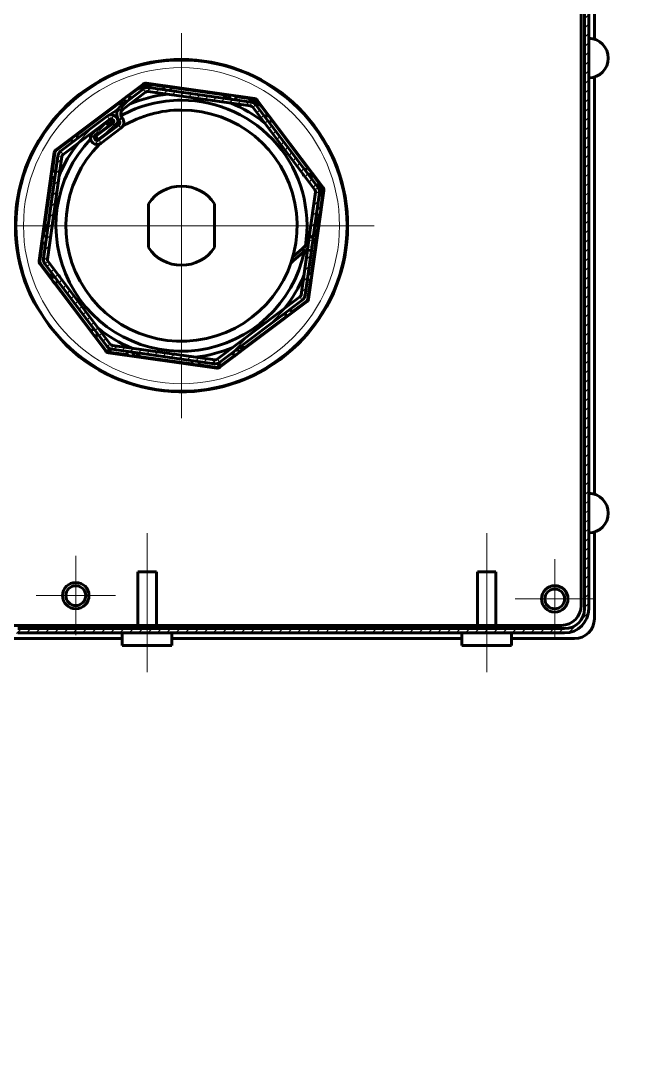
# Model space of a CAD drawing. Header units: millimetres. Extents: x 0 to 841, y 0 to 594.
# Drawn here: x 731.5 to 777.5, y 462.4 to 540.7 of the extents above; entities that cross this region are included whole.
import ezdxf

# ---------------------------------------------------------------- set-up
doc = ezdxf.new("R2010")
doc.units = ezdxf.units.MM
for name, pattern in [('K5LT_AXLED', [19.5, 15, -1.5, 1.5, -1.5]), ('K5LT_BASIC', [0]), ('K5LT_THIN', [0])]:
    doc.linetypes.add(name, pattern=pattern)
doc.layers.add('Системный слой (1)', color=7, linetype='Continuous', true_color=0x909090)
pattern_1 = [(45, (0, 0), (-0.3535534, 0.3535534), [])]

# ---------------------------------------------------------------- blocks, each defined once
blk = doc.blocks.new('U1046')
at = {"layer": 'Системный слой (1)', "color": 5, "linetype": 'K5LT_BASIC', "lineweight": 60, "true_color": 0x0000ff}
for start, end in [(0, 180), (180, 0)]:
    blk.add_arc((771.968, 496.966), 0.75, start, end, dxfattribs=at)
blk = doc.blocks.new('U1048')
at = {"layer": 'Системный слой (1)', "color": 5, "linetype": 'K5LT_BASIC', "lineweight": 60, "true_color": 0x0000ff}
for start, end in [(0, 180), (180, 0)]:
    blk.add_arc((735.718, 497.216), 0.75, start, end, dxfattribs=at)
blk = doc.blocks.new('U1050')
at = {"layer": 'Системный слой (1)', "color": 5, "linetype": 'K5LT_BASIC', "lineweight": 60, "true_color": 0x0000ff}
for p, q in [((733.978, 517.325), (733.708, 517.673)), ((734.804, 516.378), (733.978, 517.325)), ((735.06, 516.094), (734.804, 516.378))]:
    blk.add_line(p, q, dxfattribs=at)
blk = doc.blocks.new('U1051')
at = {"layer": 'Системный слой (1)', "color": 5, "linetype": 'K5LT_BASIC', "lineweight": 60, "true_color": 0x0000ff}
for p, q in [((732.77, 519.076), (732.562, 519.408)), ((733.708, 517.673), (732.77, 519.076))]:
    blk.add_line(p, q, dxfattribs=at)
blk = doc.blocks.new('U1052')
at = {"layer": 'Системный слой (1)', "color": 5, "linetype": 'K5LT_BASIC', "lineweight": 60, "true_color": 0x0000ff}
for p, q in [((747.743, 515.367), (747.666, 515.325)), ((747.916, 515.49), (747.743, 515.367)), ((748.082, 515.622), (747.916, 515.49)), ((748.145, 515.686), (748.082, 515.622))]:
    blk.add_line(p, q, dxfattribs=at)
blk = doc.blocks.new('U1053')
at = {"layer": 'Системный слой (1)', "color": 7, "linetype": 'K5LT_THIN', "lineweight": 18}
for start, end in [(0, 180), (180, 0)]:
    blk.add_arc((743.718, 525.216), 12.46, start, end, dxfattribs=at)
blk = doc.blocks.new('U1054')
at = {"layer": 'Системный слой (1)', "color": 7, "linetype": 'K5LT_THIN', "lineweight": 18}
for start, end in [(0, 180), (180, 0)]:
    blk.add_arc((743.718, 525.216), 11.96, start, end, dxfattribs=at)
blk = doc.blocks.new('U1055')
at = {"layer": 'Системный слой (1)', "color": 5, "linetype": 'K5LT_BASIC', "lineweight": 60, "true_color": 0x0000ff}
for p, q in [((753.248, 529.643), (753.312, 529.581)), ((753.312, 529.581), (753.444, 529.415)), ((753.444, 529.415), (753.567, 529.242)), ((753.567, 529.242), (753.609, 529.164))]:
    blk.add_line(p, q, dxfattribs=at)
blk = doc.blocks.new('U1056')
at = {"layer": 'Системный слой (1)', "color": 5, "linetype": 'K5LT_BASIC', "lineweight": 60, "true_color": 0x0000ff}
for p, q in [((733.907, 529.335), (733.932, 529.419)), ((733.848, 528.914), (733.872, 529.126)), ((733.849, 528.825), (733.848, 528.914)), ((733.872, 529.126), (733.907, 529.335))]:
    blk.add_line(p, q, dxfattribs=at)
blk = doc.blocks.new('U1057')
at = {"layer": 'Системный слой (1)', "color": 5, "linetype": 'K5LT_BASIC', "lineweight": 60, "true_color": 0x0000ff}
for p, q in [((739.6, 515.405), (739.515, 515.431)), ((739.809, 515.37), (739.6, 515.405)), ((740.02, 515.346), (739.809, 515.37)), ((740.109, 515.347), (740.02, 515.346))]:
    blk.add_line(p, q, dxfattribs=at)
blk = doc.blocks.new('U1058')
at = {"layer": 'Системный слой (1)', "color": 5, "linetype": 'K5LT_BASIC', "lineweight": 60, "true_color": 0x0000ff}
for p, q in [((753.588, 521.518), (753.564, 521.307)), ((753.587, 521.608), (753.588, 521.518)), ((753.529, 521.098), (753.504, 521.014)), ((753.564, 521.307), (753.529, 521.098))]:
    blk.add_line(p, q, dxfattribs=at)
blk = doc.blocks.new('U1059')
at = {"layer": 'Системный слой (1)', "color": 5, "linetype": 'K5LT_BASIC', "lineweight": 60, "true_color": 0x0000ff}
for p, q in [((747.327, 535.086), (747.416, 535.087)), ((747.416, 535.087), (747.627, 535.063)), ((747.627, 535.063), (747.836, 535.028)), ((747.836, 535.028), (747.921, 535.002))]:
    blk.add_line(p, q, dxfattribs=at)
blk = doc.blocks.new('U1060')
at = {"layer": 'Системный слой (1)', "color": 5, "linetype": 'K5LT_BASIC', "lineweight": 60, "true_color": 0x0000ff}
for p, q in [((739.354, 534.811), (739.52, 534.943)), ((739.52, 534.943), (739.692, 535.066)), ((739.692, 535.066), (739.77, 535.108)), ((739.291, 534.747), (739.354, 534.811))]:
    blk.add_line(p, q, dxfattribs=at)
blk = doc.blocks.new('U1061')
at = {"layer": 'Системный слой (1)', "color": 5, "linetype": 'K5LT_BASIC', "lineweight": 60, "true_color": 0x0000ff}
for p, q in [((733.868, 521.191), (733.827, 521.269)), ((733.991, 521.018), (733.868, 521.191)), ((734.124, 520.852), (733.991, 521.018)), ((734.188, 520.79), (734.124, 520.852))]:
    blk.add_line(p, q, dxfattribs=at)
blk = doc.blocks.new('U1063')
at = {"layer": 'Системный слой (1)', "color": 5, "linetype": 'K5LT_BASIC', "lineweight": 60, "true_color": 0x0000ff}
for start, end in [(0, 180), (180, 0)]:
    blk.add_arc((771.968, 496.966), 1, start, end, dxfattribs=at)
blk = doc.blocks.new('U1066')
at = {"layer": 'Системный слой (1)', "color": 5, "linetype": 'K5LT_BASIC', "lineweight": 60, "true_color": 0x0000ff}
for start, end in [(0, 180), (180, 0)]:
    blk.add_arc((735.718, 497.216), 1, start, end, dxfattribs=at)
blk = doc.blocks.new('U1144')
at = {"layer": 'Системный слой (1)', "color": 5, "linetype": 'K5LT_BASIC', "lineweight": 60, "true_color": 0x0000ff}
for p, q in [((734.945, 519.778), (734.714, 520.091)), ((735.507, 519.029), (734.945, 519.778))]:
    blk.add_line(p, q, dxfattribs=at)
blk = doc.blocks.new('U1145')
at = {"layer": 'Системный слой (1)', "color": 5, "linetype": 'K5LT_BASIC', "lineweight": 60, "true_color": 0x0000ff}
for p, q in [((734.714, 520.091), (734.946, 519.789)), ((734.946, 519.789), (735.509, 519.045)), ((735.509, 519.045), (736.074, 518.293)), ((736.074, 518.293), (736.309, 517.974)), ((736.309, 517.974), (736.309, 517.974))]:
    blk.add_line(p, q, dxfattribs=at)
blk = doc.blocks.new('U1146')
at = {"layer": 'Системный слой (1)', "color": 5, "linetype": 'K5LT_BASIC', "lineweight": 60, "true_color": 0x0000ff}
for p, q in [((735.514, 519.02), (735.507, 519.029)), ((736.077, 518.276), (735.514, 519.02)), ((736.309, 517.974), (736.077, 518.276))]:
    blk.add_line(p, q, dxfattribs=at)
blk = doc.blocks.new('U1147')
at = {"layer": 'Системный слой (1)', "color": 5, "linetype": 'K5LT_BASIC', "lineweight": 60, "true_color": 0x0000ff}
for p, q in [((747.946, 515.803), (747.834, 515.797)), ((748.145, 515.686), (747.946, 515.803))]:
    blk.add_line(p, q, dxfattribs=at)
blk = doc.blocks.new('U1148')
at = {"layer": 'Системный слой (1)', "color": 5, "linetype": 'K5LT_BASIC', "lineweight": 60, "true_color": 0x0000ff}
for p, q in [((747.645, 515.654), (747.616, 515.426)), ((747.616, 515.426), (747.666, 515.325))]:
    blk.add_line(p, q, dxfattribs=at)
blk = doc.blocks.new('U1149')
at = {"layer": 'Системный слой (1)', "color": 5, "linetype": 'K5LT_BASIC', "lineweight": 60, "true_color": 0x0000ff}
for p, q in [((740.051, 515.57), (739.968, 515.645)), ((740.109, 515.347), (740.051, 515.57))]:
    blk.add_line(p, q, dxfattribs=at)
blk = doc.blocks.new('U1150')
at = {"layer": 'Системный слой (1)', "color": 5, "linetype": 'K5LT_BASIC', "lineweight": 60, "true_color": 0x0000ff}
for p, q in [((739.552, 515.537), (739.515, 515.431)), ((739.733, 515.678), (739.552, 515.537))]:
    blk.add_line(p, q, dxfattribs=at)
blk = doc.blocks.new('U1151')
at = {"layer": 'Системный слой (1)', "color": 5, "linetype": 'K5LT_BASIC', "lineweight": 60, "true_color": 0x0000ff}
for p, q in [((733.849, 528.825), (734.071, 528.883)), ((734.071, 528.883), (734.147, 528.966))]:
    blk.add_line(p, q, dxfattribs=at)
blk = doc.blocks.new('U1152')
at = {"layer": 'Системный слой (1)', "color": 5, "linetype": 'K5LT_BASIC', "lineweight": 60, "true_color": 0x0000ff}
for p, q in [((734.039, 529.383), (733.932, 529.419)), ((734.18, 529.201), (734.039, 529.383))]:
    blk.add_line(p, q, dxfattribs=at)
blk = doc.blocks.new('U1153')
at = {"layer": 'Системный слой (1)', "color": 5, "linetype": 'K5LT_BASIC', "lineweight": 60, "true_color": 0x0000ff}
for p, q in [((734.188, 520.79), (734.304, 520.988)), ((734.304, 520.988), (734.298, 521.1))]:
    blk.add_line(p, q, dxfattribs=at)
blk = doc.blocks.new('U1154')
at = {"layer": 'Системный слой (1)', "color": 5, "linetype": 'K5LT_BASIC', "lineweight": 60, "true_color": 0x0000ff}
for p, q in [((733.927, 521.318), (733.827, 521.269)), ((734.156, 521.29), (733.927, 521.318))]:
    blk.add_line(p, q, dxfattribs=at)
blk = doc.blocks.new('U1155')
at = {"layer": 'Системный слой (1)', "color": 5, "linetype": 'K5LT_BASIC', "lineweight": 60, "true_color": 0x0000ff}
for p, q in [((747.327, 535.086), (747.385, 534.863)), ((747.385, 534.863), (747.468, 534.788))]:
    blk.add_line(p, q, dxfattribs=at)
blk = doc.blocks.new('U1156')
at = {"layer": 'Системный слой (1)', "color": 5, "linetype": 'K5LT_BASIC', "lineweight": 60, "true_color": 0x0000ff}
for p, q in [((747.703, 534.755), (747.884, 534.896)), ((747.884, 534.896), (747.921, 535.002))]:
    blk.add_line(p, q, dxfattribs=at)
blk = doc.blocks.new('U1157')
at = {"layer": 'Системный слой (1)', "color": 5, "linetype": 'K5LT_BASIC', "lineweight": 60, "true_color": 0x0000ff}
for p, q in [((753.365, 521.55), (753.289, 521.467)), ((753.587, 521.608), (753.365, 521.55))]:
    blk.add_line(p, q, dxfattribs=at)
blk = doc.blocks.new('U1158')
at = {"layer": 'Системный слой (1)', "color": 5, "linetype": 'K5LT_BASIC', "lineweight": 60, "true_color": 0x0000ff}
for p, q in [((753.256, 521.231), (753.397, 521.05)), ((753.397, 521.05), (753.504, 521.014))]:
    blk.add_line(p, q, dxfattribs=at)
blk = doc.blocks.new('U1159')
at = {"layer": 'Системный слой (1)', "color": 5, "linetype": 'K5LT_BASIC', "lineweight": 60, "true_color": 0x0000ff}
for p, q in [((739.291, 534.747), (739.489, 534.63)), ((739.489, 534.63), (739.602, 534.636))]:
    blk.add_line(p, q, dxfattribs=at)
blk = doc.blocks.new('U1160')
at = {"layer": 'Системный слой (1)', "color": 5, "linetype": 'K5LT_BASIC', "lineweight": 60, "true_color": 0x0000ff}
for p, q in [((739.82, 535.007), (739.77, 535.108)), ((739.791, 534.779), (739.82, 535.007))]:
    blk.add_line(p, q, dxfattribs=at)
blk = doc.blocks.new('U1161')
at = {"layer": 'Системный слой (1)', "color": 5, "linetype": 'K5LT_BASIC', "lineweight": 60, "true_color": 0x0000ff}
for p, q in [((753.248, 529.643), (753.132, 529.445)), ((753.132, 529.445), (753.137, 529.333))]:
    blk.add_line(p, q, dxfattribs=at)
blk = doc.blocks.new('U1162')
at = {"layer": 'Системный слой (1)', "color": 5, "linetype": 'K5LT_BASIC', "lineweight": 60, "true_color": 0x0000ff}
for p, q in [((753.28, 529.143), (753.508, 529.115)), ((753.508, 529.115), (753.609, 529.164))]:
    blk.add_line(p, q, dxfattribs=at)
blk = doc.blocks.new('U1163')
at = {"layer": 'Системный слой (1)', "color": 5, "linetype": 'K5LT_BASIC', "lineweight": 60, "true_color": 0x0000ff}
for p, q in [((735.807, 532.059), (735.864, 531.837)), ((735.864, 531.837), (735.861, 531.817))]:
    blk.add_line(p, q, dxfattribs=at)
blk = doc.blocks.new('U1164')
at = {"layer": 'Системный слой (1)', "color": 5, "linetype": 'K5LT_BASIC', "lineweight": 60, "true_color": 0x0000ff}
for p, q in [((735.34, 531.683), (735.327, 531.698)), ((735.545, 531.579), (735.34, 531.683))]:
    blk.add_line(p, q, dxfattribs=at)
blk = doc.blocks.new('U1165')
at = {"layer": 'Системный слой (1)', "color": 5, "linetype": 'K5LT_BASIC', "lineweight": 60, "true_color": 0x0000ff}
for p, q in [((751.571, 518.596), (751.575, 518.616)), ((751.629, 518.373), (751.571, 518.596))]:
    blk.add_line(p, q, dxfattribs=at)
blk = doc.blocks.new('U1166')
at = {"layer": 'Системный слой (1)', "color": 5, "linetype": 'K5LT_BASIC', "lineweight": 60, "true_color": 0x0000ff}
for p, q in [((751.891, 518.854), (752.096, 518.75)), ((752.096, 518.75), (752.108, 518.735))]:
    blk.add_line(p, q, dxfattribs=at)
blk = doc.blocks.new('U1167')
at = {"layer": 'Системный слой (1)', "color": 5, "linetype": 'K5LT_BASIC', "lineweight": 60, "true_color": 0x0000ff}
for p, q in [((733.285, 524.461), (733.483, 524.344)), ((733.483, 524.344), (733.495, 524.328))]:
    blk.add_line(p, q, dxfattribs=at)
blk = doc.blocks.new('U1168')
at = {"layer": 'Системный слой (1)', "color": 5, "linetype": 'K5LT_BASIC', "lineweight": 60, "true_color": 0x0000ff}
for p, q in [((733.221, 523.865), (733.202, 523.867)), ((733.44, 523.937), (733.221, 523.865))]:
    blk.add_line(p, q, dxfattribs=at)
blk = doc.blocks.new('U1169')
at = {"layer": 'Системный слой (1)', "color": 5, "linetype": 'K5LT_BASIC', "lineweight": 60, "true_color": 0x0000ff}
for p, q in [((744.473, 514.784), (744.59, 514.982)), ((744.59, 514.982), (744.606, 514.993))]:
    blk.add_line(p, q, dxfattribs=at)
blk = doc.blocks.new('U1170')
at = {"layer": 'Системный слой (1)', "color": 5, "linetype": 'K5LT_BASIC', "lineweight": 60, "true_color": 0x0000ff}
for p, q in [((744.998, 514.938), (745.07, 514.72)), ((745.07, 514.72), (745.067, 514.7))]:
    blk.add_line(p, q, dxfattribs=at)
blk = doc.blocks.new('U1171')
at = {"layer": 'Системный слой (1)', "color": 5, "linetype": 'K5LT_BASIC', "lineweight": 60, "true_color": 0x0000ff}
for p, q in [((753.952, 526.088), (753.941, 526.105)), ((754.151, 525.972), (753.952, 526.088))]:
    blk.add_line(p, q, dxfattribs=at)
blk = doc.blocks.new('U1172')
at = {"layer": 'Системный слой (1)', "color": 5, "linetype": 'K5LT_BASIC', "lineweight": 60, "true_color": 0x0000ff}
for p, q in [((753.996, 526.496), (754.215, 526.568)), ((754.215, 526.568), (754.234, 526.566))]:
    blk.add_line(p, q, dxfattribs=at)
blk = doc.blocks.new('U1173')
at = {"layer": 'Системный слой (1)', "color": 5, "linetype": 'K5LT_BASIC', "lineweight": 60, "true_color": 0x0000ff}
for p, q in [((750.338, 533.07), (750.319, 533.073)), ((750.561, 533.128), (750.338, 533.07))]:
    blk.add_line(p, q, dxfattribs=at)
blk = doc.blocks.new('U1174')
at = {"layer": 'Системный слой (1)', "color": 5, "linetype": 'K5LT_BASIC', "lineweight": 60, "true_color": 0x0000ff}
for p, q in [((750.081, 533.389), (750.184, 533.594)), ((750.184, 533.594), (750.2, 533.607))]:
    blk.add_line(p, q, dxfattribs=at)
blk = doc.blocks.new('U1175')
at = {"layer": 'Системный слой (1)', "color": 5, "linetype": 'K5LT_BASIC', "lineweight": 60, "true_color": 0x0000ff}
for p, q in [((742.963, 535.649), (742.846, 535.451)), ((742.846, 535.451), (742.83, 535.44))]:
    blk.add_line(p, q, dxfattribs=at)
blk = doc.blocks.new('U1176')
at = {"layer": 'Системный слой (1)', "color": 5, "linetype": 'K5LT_BASIC', "lineweight": 60, "true_color": 0x0000ff}
for p, q in [((742.366, 535.713), (742.368, 535.733)), ((742.438, 535.495), (742.366, 535.713))]:
    blk.add_line(p, q, dxfattribs=at)
blk = doc.blocks.new('U1177')
at = {"layer": 'Системный слой (1)', "color": 5, "linetype": 'K5LT_BASIC', "lineweight": 60, "true_color": 0x0000ff}
for p, q in [((736.875, 517.305), (737.098, 517.363)), ((737.098, 517.363), (737.117, 517.36))]:
    blk.add_line(p, q, dxfattribs=at)
blk = doc.blocks.new('U1178')
at = {"layer": 'Системный слой (1)', "color": 5, "linetype": 'K5LT_BASIC', "lineweight": 60, "true_color": 0x0000ff}
for p, q in [((737.251, 516.838), (737.236, 516.826)), ((737.355, 517.044), (737.251, 516.838))]:
    blk.add_line(p, q, dxfattribs=at)
blk = doc.blocks.new('U1181')
at = {"layer": 'Системный слой (1)', "color": 5, "linetype": 'K5LT_BASIC', "lineweight": 60, "true_color": 0x0000ff}
for p, q in [((739.24, 493.431), (739.24, 494.391)), ((739.24, 494.391), (742.99, 494.391)), ((742.99, 494.391), (742.99, 493.431)), ((742.99, 493.431), (739.24, 493.431))]:
    blk.add_line(p, q, dxfattribs=at)
blk = doc.blocks.new('U1182')
at = {"layer": 'Системный слой (1)', "color": 5, "linetype": 'K5LT_BASIC', "lineweight": 60, "true_color": 0x0000ff}
for p, q in [((741.815, 499.016), (740.415, 499.016)), ((740.415, 499.016), (740.415, 494.966)), ((741.815, 494.966), (741.815, 499.016)), ((740.415, 494.966), (741.815, 494.966))]:
    blk.add_line(p, q, dxfattribs=at)
blk = doc.blocks.new('U1183')
at = {"layer": 'Системный слой (1)', "color": 5, "linetype": 'K5LT_BASIC', "lineweight": 60, "true_color": 0x0000ff}
for p, q in [((764.943, 493.431), (764.943, 494.391)), ((764.943, 494.391), (768.693, 494.391)), ((768.693, 494.391), (768.693, 493.431)), ((768.693, 493.431), (764.943, 493.431))]:
    blk.add_line(p, q, dxfattribs=at)
blk = doc.blocks.new('U1184')
at = {"layer": 'Системный слой (1)', "color": 5, "linetype": 'K5LT_BASIC', "lineweight": 60, "true_color": 0x0000ff}
for p, q in [((767.518, 499.016), (766.118, 499.016)), ((766.118, 499.016), (766.118, 494.966)), ((767.518, 494.966), (767.518, 499.016)), ((766.118, 494.966), (767.518, 494.966))]:
    blk.add_line(p, q, dxfattribs=at)
blk = doc.blocks.new('U1186')
at = {"layer": 'Системный слой (1)', "color": 30, "linetype": 'K5LT_AXLED', "lineweight": 18, "true_color": 0xff8000}
for q in [(743.718, 539.794), (729.141, 525.216), (743.718, 510.639), (758.295, 525.216)]:
    blk.add_line((743.718, 525.216), q, dxfattribs=at)
blk = doc.blocks.new('U1187')
at = {"layer": 'Системный слой (1)', "color": 30, "linetype": 'K5LT_AXLED', "lineweight": 18, "true_color": 0xff8000}
for q in [(735.718, 500.216), (732.718, 497.216), (735.718, 494.216), (738.718, 497.216)]:
    blk.add_line((735.718, 497.216), q, dxfattribs=at)
blk = doc.blocks.new('U1188')
at = {"layer": 'Системный слой (1)', "color": 30, "linetype": 'K5LT_AXLED', "lineweight": 18, "true_color": 0xff8000}
for q in [(771.968, 499.966), (768.968, 496.966), (771.968, 493.966), (774.968, 496.966)]:
    blk.add_line((771.968, 496.966), q, dxfattribs=at)

msp = doc.modelspace()

# ---------------------------------------------------------------- hatches: boundary and pattern name
at = {"layer": 'Системный слой (1)'}
h = msp.add_hatch(dxfattribs=at)
h.set_pattern_fill('Металл', angle=45, style=0, pattern_type=0)
h.set_pattern_definition(pattern_1)
h.paths.add_polyline_path([(725.7179, 495.0414), (723.4679, 495.0414), (722.4335, 494.6541), (721.9079, 493.6827), (722.1494, 492.6049), (723.0395, 491.9508), (723.4679, 491.8914), (727.5966, 491.8914), (728.723, 492.2805), (728.8871, 492.426), (730.5084, 494.0473), (731.3393, 494.3914), (772.7179, 494.3914), (773.8443, 494.7805), (774.4904, 495.7817), (774.5429, 496.2164), (774.5429, 543.7164), (774.1539, 544.8428), (774.116, 544.8895), (772.5678, 546.7345), (772.2929, 547.4898), (772.2929, 550.7624), (771.9679, 550.7624), (771.9679, 547.4898), (772.3189, 546.5256), (773.867, 544.6806), (774.2179, 543.7164), (774.2179, 496.2164), (773.8313, 495.2112), (772.8706, 494.7242), (772.7179, 494.7164), (731.3393, 494.7164), (730.334, 494.3298), (730.2786, 494.2771), (728.6573, 492.6558), (727.6731, 492.2184), (727.5966, 492.2164), (723.4679, 492.2164), (722.5665, 492.6004), (722.2189, 493.5165), (722.6387, 494.4018), (723.4679, 494.7164), (725.7179, 494.7164)])
h = msp.add_hatch(dxfattribs=at)
h.set_pattern_fill('Металл', angle=45, style=0, pattern_type=0)
h.set_pattern_definition(pattern_1)
h.paths.add_polyline_path([(738.0991, 533.5037), (738.2796, 533.2641), (738.4278, 533.3024), (738.5597, 533.2247), (738.5981, 533.0765), (738.5204, 532.9446), (738.7009, 532.7051), (738.8951, 533.0348), (738.7993, 533.4053), (738.4696, 533.5995)])
h.paths.add_polyline_path([(737.6337, 531.4626), (737.4532, 531.7022), (737.305, 531.6639), (737.1731, 531.7416), (737.1348, 531.8898), (737.2125, 532.0217), (737.0319, 532.2613), (736.8377, 531.9315), (736.9335, 531.561), (737.2632, 531.3668)])
h.paths.add_polyline_path([(739.2394, 533.3613), (738.9998, 533.1807), (739.0477, 532.9955), (738.9506, 532.8306), (739.1312, 532.591), (739.3448, 532.9537)])
h.paths.add_polyline_path([(737.0319, 532.2613), (737.2125, 532.0217), (738.1988, 532.7649), (738.0182, 533.0045)])
h.paths.add_polyline_path([(734.36, 530.4844), (734.6571, 530.4426), (734.7542, 530.6075), (734.5737, 530.8471)])
h.paths.add_polyline_path([(738.7009, 532.7051), (738.5204, 532.9446), (737.2425, 531.9817), (737.4231, 531.7422)])
h.paths.add_polyline_path([(738.9697, 533.2207), (739.2093, 533.4012), (739.1231, 533.7347), (739.2979, 534.0314), (739.1174, 534.271), (738.826, 533.7764)])
h.paths.add_polyline_path([(739.1312, 532.591), (738.9506, 532.8306), (737.4532, 531.7022), (737.6337, 531.4626)])
h.paths.add_polyline_path([(733.3759, 522.3244), (733.6155, 522.5049), (733.5676, 522.6902), (733.2705, 522.7319)])
h.paths.add_polyline_path([(734.5737, 530.8471), (734.7542, 530.6075), (738.2796, 533.2641), (738.0991, 533.5037)])
h.paths.add_polyline_path([(739.2093, 533.4012), (738.9697, 533.2207), (738.9998, 533.1807), (739.2394, 533.3613)])
h.paths.add_polyline_path([(740.8259, 535.5585), (741.0064, 535.3189), (741.1917, 535.3668), (741.2334, 535.6639)])
h.paths.add_polyline_path([(738.45, 515.8585), (738.4917, 516.1556), (738.3269, 516.2527), (738.0873, 516.0722)])
h.paths.add_polyline_path([(733.2705, 522.7319), (733.5676, 522.6902), (734.6571, 530.4426), (734.36, 530.4844)])
h.paths.add_polyline_path([(741.0064, 535.3189), (740.8259, 535.5585), (739.1174, 534.271), (739.2979, 534.0314)])
h.paths.add_polyline_path([(748.9859, 534.5743), (748.9441, 534.2773), (749.109, 534.1801), (749.3486, 534.3607)])
h.paths.add_polyline_path([(746.61, 514.8744), (746.4294, 515.114), (746.2442, 515.0661), (746.2024, 514.769)])
h.paths.add_polyline_path([(738.0873, 516.0722), (738.3269, 516.2527), (733.6155, 522.5049), (733.3759, 522.3244)])
h.paths.add_polyline_path([(748.9441, 534.2773), (748.9859, 534.5743), (741.2334, 535.6639), (741.1917, 535.3668)])
h.paths.add_polyline_path([(754.06, 528.1085), (753.8204, 527.9279), (753.8683, 527.7427), (754.1654, 527.7009)])
h.paths.add_polyline_path([(753.0758, 519.9485), (752.7788, 519.9902), (752.6816, 519.8254), (752.8622, 519.5858)])
h.paths.add_polyline_path([(746.2024, 514.769), (746.2442, 515.0661), (738.4917, 516.1556), (738.45, 515.8585)])
h.paths.add_polyline_path([(753.8204, 527.9279), (754.06, 528.1085), (749.3486, 534.3607), (749.109, 534.1801)])
h.paths.add_polyline_path([(754.1654, 527.7009), (753.8683, 527.7427), (753.3931, 524.3616), (753.6902, 524.3198)])
h.paths.add_polyline_path([(752.7788, 519.9902), (753.0758, 519.9485), (753.551, 523.3296), (753.2539, 523.3713)])
h.paths.add_polyline_path([(752.8622, 519.5858), (752.6816, 519.8254), (746.4294, 515.114), (746.61, 514.8744)])

# ---------------------------------------------------------------- linework, layer by layer
at = {"layer": 'Системный слой (1)', "color": 5, "linetype": 'K5LT_BASIC', "lineweight": 60, "true_color": 0x0000ff}
for p, q in [((774.9679, 539.3286), (774.9679, 546.2918)), ((774.2179, 543.7164), (774.2179, 496.2164)), ((774.5429, 496.2164), (774.5429, 543.7164)), ((774.2179, 496.2164), (774.2179, 541.9164)), ((773.9679, 496.4664), (773.9679, 541.6664)), ((774.9679, 504.8913), (774.9679, 536.464)), ((740.8268, 535.9359), (734.2106, 530.9503)), ((740.8574, 535.8952), (739.7846, 535.0868)), ((742.3717, 535.7564), (741.0426, 535.9432)), ((749.2534, 534.8406), (741.0497, 535.9935)), ((748.9859, 534.5743), (741.2334, 535.6639)), ((742.3752, 535.7816), (742.3684, 535.7328)), ((742.3752, 535.7816), (742.9694, 535.6981)), ((742.9694, 535.6981), (742.9625, 535.6493)), ((747.3242, 535.0603), (742.9659, 535.6729)), ((740.8259, 535.5585), (739.1174, 534.271)), ((739.2979, 534.0314), (741.0064, 535.3189)), ((739.7702, 535.1078), (739.7846, 535.0868)), ((741.1917, 535.3668), (748.9441, 534.2773)), ((747.3238, 535.0487), (747.3266, 535.0857)), ((747.9207, 535.0022), (747.9068, 534.9453)), ((749.2463, 534.7902), (747.9161, 534.9772)), ((739.3072, 534.7271), (735.7923, 532.0785)), ((739.3072, 534.7271), (739.291, 534.7468)), ((749.109, 534.1801), (753.8204, 527.9279)), ((754.06, 528.1085), (749.3486, 534.3607)), ((750.2189, 533.6212), (749.4111, 534.6931)), ((754.4374, 528.1076), (749.4518, 534.7237)), ((738.0991, 533.5037), (734.5737, 530.8471)), ((734.7542, 530.6075), (738.2796, 533.2641)), ((739.2394, 533.3613), (739.2093, 533.4012)), ((750.2392, 533.6365), (750.1998, 533.6069)), ((750.2392, 533.6365), (750.6003, 533.1573)), ((737.0319, 532.2613), (738.0182, 533.0045)), ((737.2125, 532.0217), (738.1988, 532.7649)), ((738.5204, 532.9446), (737.2425, 531.9817)), ((738.7009, 532.7051), (737.4231, 531.7422)), ((738.9506, 532.8306), (737.4532, 531.7022)), ((737.6337, 531.4626), (739.1312, 532.591)), ((738.1988, 532.7649), (738.0182, 533.0045)), ((738.9697, 533.2207), (738.9998, 533.1807)), ((750.6003, 533.1573), (750.5609, 533.1277)), ((753.2286, 529.6271), (750.5799, 533.142)), ((735.3131, 531.7174), (734.2413, 530.9096)), ((735.2978, 531.7377), (735.777, 532.0988)), ((735.2978, 531.7377), (735.3275, 531.6983)), ((735.777, 532.0988), (735.8067, 532.0594)), ((737.2425, 531.9817), (737.4231, 531.7422)), ((734.0938, 530.7519), (732.9408, 522.5482)), ((734.36, 530.4844), (733.2705, 522.7319)), ((733.5676, 522.6902), (734.6571, 530.4426)), ((734.1442, 530.7448), (733.9572, 529.4146)), ((733.9322, 529.4192), (733.9572, 529.4146)), ((753.2286, 529.6271), (753.2482, 529.6433)), ((733.874, 528.8227), (733.2615, 524.4644)), ((733.874, 528.8227), (733.8487, 528.8251)), ((753.0378, 528.9664), (752.9882, 528.9664)), ((753.7265, 528.9664), (753.4135, 528.9664)), ((753.6093, 529.1642), (753.5883, 529.1498)), ((754.3967, 528.077), (753.5883, 529.1498)), ((753.3421, 519.681), (754.495, 527.8846)), ((754.2579, 526.5627), (754.4446, 527.8917)), ((753.8683, 527.7427), (753.3931, 524.3616)), ((753.6902, 524.3198), (754.1654, 527.7009)), ((741.2179, 526.8747), (741.2179, 523.5581)), ((746.2179, 523.5581), (746.2179, 526.8747)), ((754.2831, 526.5591), (754.1996, 525.965)), ((754.2831, 526.5591), (754.2343, 526.566)), ((753.5618, 521.6102), (754.1744, 525.9685)), ((753.9369, 525.5771), (754.1577, 525.85)), ((754.0705, 525.2293), (753.9369, 525.5771)), ((754.1996, 525.965), (754.1508, 525.9718)), ((733.5208, 525.0428), (733.2966, 524.7144)), ((733.383, 525.3292), (733.5208, 525.0428)), ((733.178, 523.8702), (732.9912, 522.5411)), ((733.1528, 523.8737), (733.2363, 524.4679)), ((733.1528, 523.8737), (733.2016, 523.8669)), ((733.2363, 524.4679), (733.2851, 524.461)), ((753.3583, 524.114), (753.2887, 523.6189)), ((753.3583, 524.114), (753.3931, 524.3616)), ((753.6902, 524.3198), (753.3931, 524.3616)), ((753.5858, 523.5771), (753.6554, 524.0723)), ((753.6554, 524.0723), (753.6902, 524.3198)), ((752.1461, 522.8652), (752.8528, 523.4732)), ((752.1914, 522.5725), (753.0186, 523.2792)), ((753.2539, 523.3713), (752.7788, 519.9902)), ((752.8528, 523.4732), (752.9049, 523.518)), ((752.8528, 523.4732), (753.0186, 523.2792)), ((753.0186, 523.2792), (753.0441, 523.301)), ((753.0758, 519.9485), (753.551, 523.3296)), ((753.2539, 523.3713), (753.2887, 523.6189)), ((753.2539, 523.3713), (753.551, 523.3296)), ((753.551, 523.3296), (753.5858, 523.5771)), ((732.9985, 522.3253), (737.9841, 515.7091)), ((733.0391, 522.3559), (733.8475, 521.2831)), ((733.3759, 522.3244), (738.0873, 516.0722)), ((738.3269, 516.2527), (733.6155, 522.5049)), ((752.0075, 522.4154), (752.1914, 522.5725)), ((753.5618, 521.6102), (753.5872, 521.6078)), ((733.7094, 521.4664), (734.0224, 521.4664)), ((733.8265, 521.2687), (733.8475, 521.2831)), ((734.2072, 520.8057), (734.1876, 520.7895)), ((734.2072, 520.8057), (736.8559, 517.2908)), ((734.398, 521.4664), (734.4477, 521.4664)), ((753.2917, 519.6881), (753.4786, 521.0183)), ((753.5037, 521.0136), (753.4786, 521.0183)), ((752.6816, 519.8254), (746.4294, 515.114)), ((746.6091, 514.497), (753.2252, 519.4826)), ((746.61, 514.8744), (752.8622, 519.5858)), ((752.1227, 518.7155), (753.1946, 519.5232)), ((752.138, 518.6952), (751.6588, 518.3341)), ((752.138, 518.6952), (752.1084, 518.7345)), ((748.1286, 515.7057), (751.6435, 518.3544)), ((751.6588, 518.3341), (751.6292, 518.3734)), ((736.8356, 517.2755), (736.8749, 517.3052)), ((737.1967, 516.7963), (736.8356, 517.2755)), ((737.1967, 516.7963), (737.236, 516.826)), ((737.217, 516.8116), (738.0247, 515.7398)), ((746.2442, 515.0661), (738.4917, 516.1556)), ((738.1825, 515.5923), (746.3861, 514.4393)), ((738.1896, 515.6427), (739.5198, 515.4557)), ((738.45, 515.8585), (746.2024, 514.769)), ((739.5151, 515.4307), (739.5198, 515.4557)), ((740.1117, 515.3725), (740.1093, 515.3472)), ((740.1117, 515.3725), (744.47, 514.76)), ((746.5785, 514.5376), (747.6513, 515.346)), ((747.6657, 515.325), (747.6513, 515.346)), ((748.1286, 515.7057), (748.1448, 515.6861)), ((744.4665, 514.7348), (744.4733, 514.7836)), ((745.0606, 514.6513), (744.4665, 514.7348)), ((745.0606, 514.6513), (745.0675, 514.7001)), ((745.0642, 514.6765), (746.3932, 514.4897)), ((774.9679, 495.4664), (774.9679, 502.0268)), ((727.2179, 494.9664), (772.4679, 494.9664)), ((772.7179, 494.7164), (731.3393, 494.7164)), ((731.3393, 494.3914), (772.7179, 494.3914)), ((730.4276, 493.9664), (739.2396, 493.9664)), ((742.9896, 493.9664), (764.9426, 493.9664)), ((768.6926, 493.9664), (773.4679, 493.9664))]:
    msp.add_line(p, q, dxfattribs=at)
at = {"layer": 'Системный слой (1)', "color": 7, "linetype": 'K5LT_THIN', "lineweight": 18}
for p, q in [((740.8268, 535.9359), (740.8574, 535.8952)), ((741.0497, 535.9935), (741.0426, 535.9432)), ((741.1917, 535.3668), (741.2334, 535.6639)), ((740.8259, 535.5585), (741.0064, 535.3189)), ((749.2534, 534.8406), (749.2463, 534.7902)), ((739.2979, 534.0314), (739.1174, 534.271)), ((748.9859, 534.5743), (748.9441, 534.2773)), ((749.109, 534.1801), (749.3486, 534.3607)), ((749.4518, 534.7237), (749.4111, 534.6931)), ((738.0991, 533.5037), (738.2796, 533.2641)), ((738.9697, 533.2207), (739.2093, 533.4012)), ((739.2394, 533.3613), (738.9998, 533.1807)), ((738.5204, 532.9446), (738.7009, 532.7051)), ((738.9506, 532.8306), (739.1312, 532.591)), ((737.2125, 532.0217), (737.0319, 532.2613)), ((737.6337, 531.4626), (737.4532, 531.7022)), ((734.2106, 530.9503), (734.2413, 530.9096)), ((734.0938, 530.7519), (734.1442, 530.7448)), ((734.36, 530.4844), (734.6571, 530.4426)), ((734.7542, 530.6075), (734.5737, 530.8471)), ((754.06, 528.1085), (753.8204, 527.9279)), ((754.4374, 528.1076), (754.3967, 528.077)), ((754.495, 527.8846), (754.4446, 527.8917)), ((753.8683, 527.7427), (754.1654, 527.7009)), ((753.9888, 524.8377), (754.0117, 524.8109)), ((753.3583, 524.114), (753.6554, 524.0723)), ((753.0402, 523.6388), (753.2058, 523.4449)), ((753.2887, 523.6189), (753.5858, 523.5771)), ((732.9408, 522.5482), (732.9912, 522.5411)), ((732.9985, 522.3253), (733.0391, 522.3559)), ((733.5676, 522.6902), (733.2705, 522.7319)), ((733.3759, 522.3244), (733.6155, 522.5049)), ((752.0941, 522.6863), (752.1914, 522.5725)), ((753.0758, 519.9485), (752.7788, 519.9902)), ((752.6816, 519.8254), (752.8622, 519.5858)), ((753.2252, 519.4826), (753.1946, 519.5232)), ((753.3421, 519.681), (753.2917, 519.6881)), ((738.3269, 516.2527), (738.0873, 516.0722)), ((738.45, 515.8585), (738.4917, 516.1556)), ((737.9841, 515.7091), (738.0247, 515.7398)), ((738.1825, 515.5923), (738.1896, 515.6427)), ((746.2442, 515.0661), (746.2024, 514.769)), ((746.3861, 514.4393), (746.3932, 514.4897)), ((746.61, 514.8744), (746.4294, 515.114)), ((746.6091, 514.497), (746.5785, 514.5376))]:
    msp.add_line(p, q, dxfattribs=at)
at = {"layer": 'Системный слой (1)', "color": 30, "linetype": 'K5LT_AXLED', "lineweight": 18, "true_color": 0xff8000}
for p, q in [((741.1146, 491.4313), (741.1146, 501.9313)), ((766.8176, 491.4313), (766.8176, 501.9313))]:
    msp.add_line(p, q, dxfattribs=at)
at = {"layer": 'Системный слой (1)', "color": 5, "linetype": 'K5LT_BASIC', "lineweight": 60, "true_color": 0x0000ff}
for centre, radius, start, end in [((774.5223, 537.8963), 1.5, 270.789445, 89.210555), ((743.7179, 525.2164), 12.5772, 37, 207.503889), ((743.7179, 525.2164), 10.87, 101.445043, 107.554966), ((741.1569, 535.1192), 0.55, 82, 127), ((741.0078, 535.6956), 0.3009, 82, 127), ((739.0969, 536.3414), 1.9, 335.746736, 340.655028), ((741.0078, 535.6956), 0.25, 82, 127), ((743.7179, 525.2164), 10, 96.06987, 112.930141), ((741.1569, 535.1192), 0.25, 82, 127), ((748.3469, 536.3414), 1.9, 219.954371, 232.949334), ((743.7179, 525.2164), 10.87, 56.445051, 62.554957), ((749.2115, 534.5426), 0.3009, 37, 82), ((739.5687, 533.672), 0.75, 127, 217), ((739.0969, 536.3414), 1.9, 265.173441, 270), ((739.0969, 536.3414), 1.9, 270, 278.252283), ((743.7179, 525.2164), 9.5, 90, 118.818605), ((743.7179, 525.2164), 9.5, 350.752432, 90), ((743.7179, 525.2164), 10, 51.069879, 67.930131), ((748.9093, 534.0297), 0.25, 37, 82), ((748.9093, 534.0297), 0.55, 37, 82), ((748.3469, 536.3414), 1.9, 290.954821, 295.395833), ((749.2115, 534.5426), 0.25, 37, 82), ((743.7179, 525.2164), 8.75, 135.013371, 90), ((738.4, 533.1044), 0.5, 307, 127), ((743.7179, 525.2164), 10, 118.936028, 123.318044), ((738.4, 533.1044), 0.2, 307, 127), ((743.7179, 525.2164), 9.5, 120.654711, 120.974428), ((739.5687, 533.672), 0.45, 127, 217), ((738.8002, 533.0303), 0.55, 307, 37), ((743.7179, 525.2164), 8.75, 90, 120.502879), ((743.7179, 525.2164), 12.5772, 226.496112, 37), ((743.7179, 525.2164), 9.5, 122.784409, 126.185773), ((738.8002, 533.0303), 0.25, 307, 37), ((743.7179, 525.2164), 9.5, 136.374697, 348.231661), ((737.3328, 531.8619), 0.5, 127, 307), ((737.3328, 531.8619), 0.2, 127, 307), ((734.3917, 530.71), 0.3009, 127, 172), ((734.3917, 530.71), 0.25, 127, 172), ((743.7179, 525.2164), 10, 141.069859, 157.930147), ((734.9047, 530.4078), 0.55, 127, 172), ((734.9047, 530.4078), 0.25, 127, 172), ((743.7179, 525.2164), 10, 22.024313, 22.930121), ((743.7179, 525.2164), 3, 33.55731, 146.44269), ((753.6207, 527.7775), 0.25, 352, 37), ((753.6207, 527.7775), 0.55, 352, 37), ((743.7179, 525.2164), 10.87, 11.445053, 17.554949), ((754.1971, 527.9265), 0.25, 352, 37), ((754.1971, 527.9265), 0.3009, 352, 37), ((749.6637, 527.2852), 4.9696, 324.298675, 330.49537), ((749.6637, 527.2852), 4.9696, 330.49537, 331.339711), ((749.6637, 527.2852), 4.9696, 312.799039, 317.590069), ((749.634, 527.2927), 5.25, 319.553804, 325.0642), ((743.7179, 525.2164), 3, 213.55731, 326.44269), ((749.6637, 527.2852), 4.9696, 310.707218, 312.799039), ((749.634, 527.2927), 5.25, 310.50715, 312.870102), ((749.634, 527.2927), 5.25, 312.870102, 313.88308), ((733.2388, 522.5063), 0.3009, 172, 217), ((733.2388, 522.5063), 0.25, 172, 217), ((733.8151, 522.6554), 0.55, 172, 217), ((733.8151, 522.6554), 0.25, 172, 217), ((743.7179, 525.2164), 10, 202.024313, 202.930144), ((743.7179, 525.2164), 10, 321.069877, 337.930118), ((752.5312, 520.025), 0.25, 307, 352), ((752.5312, 520.025), 0.55, 307, 352), ((753.0441, 519.7229), 0.25, 307, 352), ((753.0441, 519.7229), 0.3009, 307, 352), ((743.7179, 525.2164), 10, 231.069857, 247.930134), ((738.5265, 516.4032), 0.55, 217, 262), ((738.5265, 516.4032), 0.25, 217, 262), ((738.2244, 515.8902), 0.3009, 217, 262), ((738.2244, 515.8902), 0.25, 217, 262), ((739.0969, 514.0914), 1.9, 111.046618, 122.625987), ((739.0969, 514.0914), 1.9, 39.90447, 52.880551), ((743.7179, 525.2164), 10, 276.069866, 292.930124), ((748.3469, 514.0914), 1.9, 85.390711, 98.554354), ((746.279, 515.3136), 0.55, 262, 307), ((746.279, 515.3136), 0.25, 262, 307), ((746.428, 514.7373), 0.3009, 262, 307), ((746.428, 514.7373), 0.25, 262, 307), ((748.3469, 514.0914), 1.9, 155.445647, 167.731811), ((774.5223, 503.459), 1.5, 270.789445, 89.210555), ((772.4679, 496.4664), 1.5, 270, 0), ((772.7179, 496.2164), 1.825, 270, 0), ((772.7179, 496.2164), 1.5, 270, 0), ((772.7179, 496.2164), 1.5, 270.000322, 0), ((773.4679, 495.4664), 1.5, 270, 0)]:
    msp.add_arc(centre, radius, start, end, dxfattribs=at)

# ---------------------------------------------------------------- block references
at = {"layer": 'Системный слой (1)'}
for name in ['U1186', 'U1053', 'U1054', 'U1176', 'U1175', 'U1060', 'U1160', 'U1059', 'U1155', 'U1156', 'U1159', 'U1174', 'U1173', 'U1164', 'U1163', 'U1056', 'U1152', 'U1161', 'U1055', 'U1151', 'U1162', 'U1172', 'U1171', 'U1168', 'U1167', 'U1157', 'U1058', 'U1154', 'U1061', 'U1153', 'U1158', 'U1144', 'U1145', 'U1051', 'U1146', 'U1165', 'U1166', 'U1050', 'U1177', 'U1178', 'U1150', 'U1057', 'U1149', 'U1148', 'U1052', 'U1147', 'U1169', 'U1170', 'U1187', 'U1188', 'U1182', 'U1184', 'U1066', 'U1048', 'U1063', 'U1046', 'U1181', 'U1183']:
    msp.add_blockref(name, (0, 0), dxfattribs=at)

doc.saveas('drawing.dxf')
